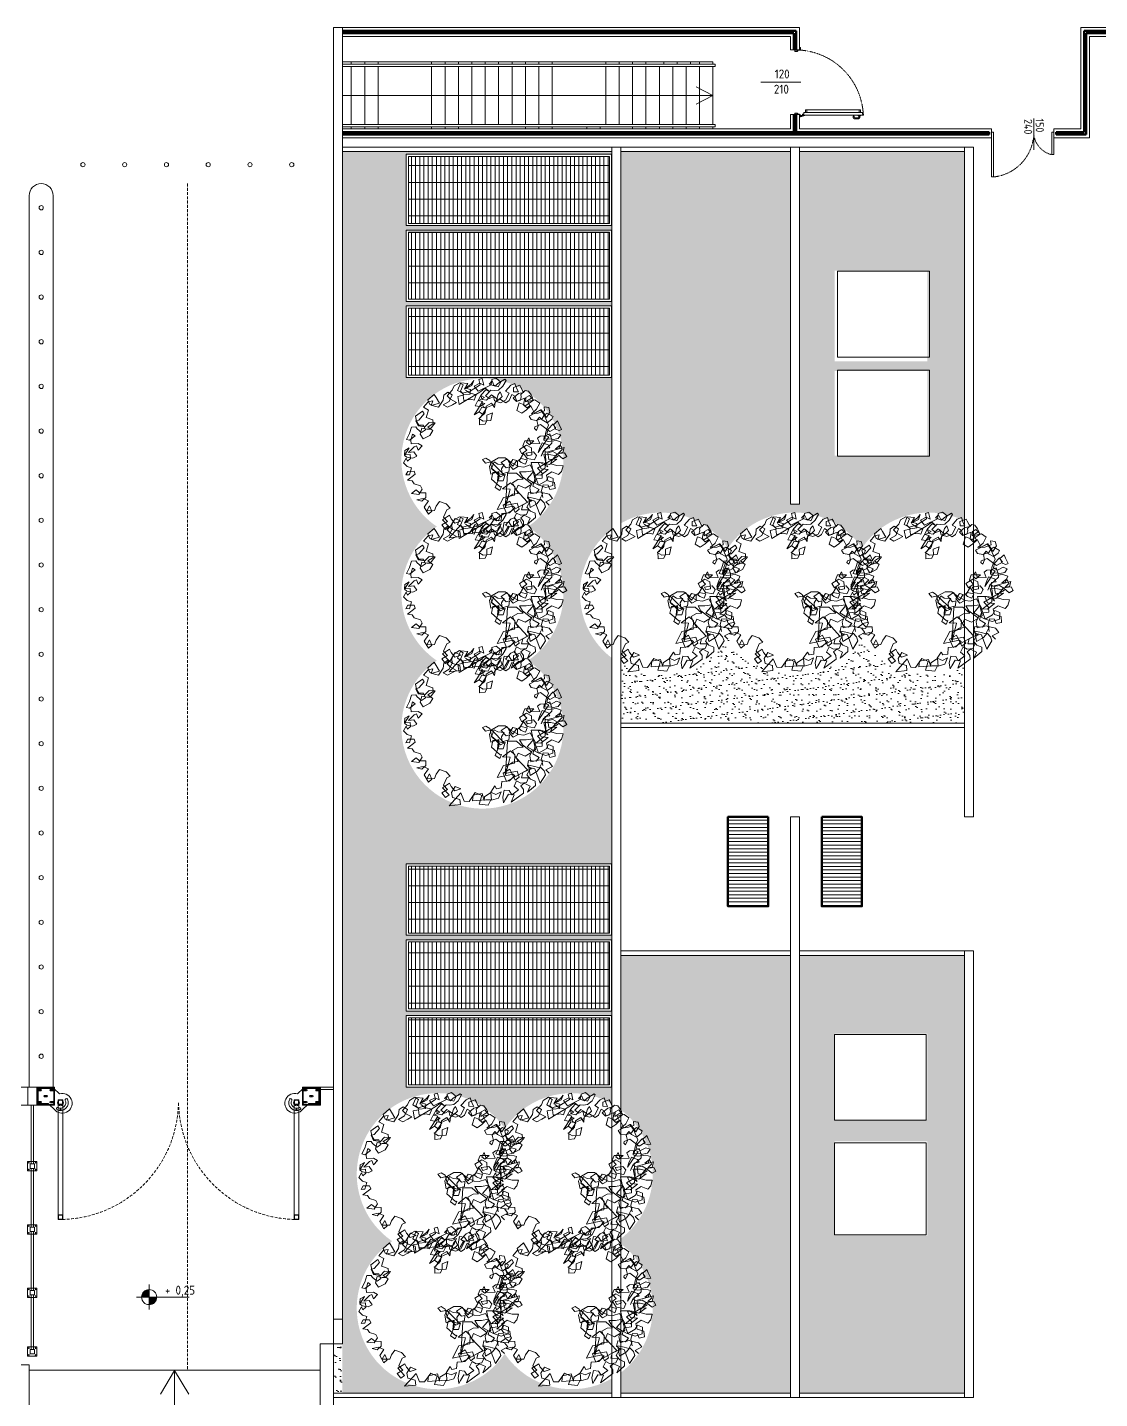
# Model space of a CAD drawing. Header units: millimetres. Extents: x 8265 to 78888, y 1905 to 34251.
# Drawn here: x 39114 to 41515, y 31115 to 34185 of the extents above; entities that cross this region are included whole.
import ezdxf
from ezdxf.enums import TextEntityAlignment as Align

# ---------------------------------------------------------------- set-up
doc = ezdxf.new("R2010")
doc.units = ezdxf.units.MM
doc.linetypes.add('HIDDEN', pattern=[9.525, 6.35, -3.175])
doc.linetypes.add('HIDDEN3', pattern=[0.25, 0.125, -0.125])
for name, color, linetype, lineweight in [('420_MURATURE_001-AM_0', 4, 'Continuous', 0), ('430_TAVOLATI_001-AM_0', 3, 'Continuous', 0), ('439_TESTI_SERRAMENTI_001-AM_0', 11, 'Continuous', 0), ('440_ALTRI_ELEMENTI_001-AM_0', 31, 'Continuous', 50), ('440_SIMBOLI_001-AM_0', 31, 'Continuous', 0), ('441_SERRAMENTI_001-AM_0', 1, 'Continuous', 0), ('443_GRIGLIE_AERAZIONE_001-AM_0', 6, 'Continuous', 0), ('445_QUOTE_ALTIMETRICHE_001-AM_0', 2, 'Continuous', 0), ('448_RAMPE_SCALE_ASCENS_001-AM_0', 216, 'Continuous', 0), ('475_VERDE_001-AM_0', 96, 'Continuous', 0), ('478_PIANTUMAZIONI_001-AM_0', 92, 'Continuous', 0), ('490_CAMPITURE_001-AM_0', 9, 'Continuous', 0)]:
    doc.layers.add(name, color=color, linetype=linetype, lineweight=lineweight)
doc.styles.get("Standard").update_dxf_attribs({"font": 'isocp.shx'})
pattern_1 = [(37.5, (16696.492, 17356.587), (-0.800016, 24.470662), [0, -19.304, 0, -21.59, 0, -20.6375]), (7.5, (16696.492, 17356.587), (22.476164, 35.841255), [0, -10.414, 0, -17.399, 0, -6.6675]), (327.5, (16680.871, 17356.587), (39.549619, 0.07186), [0, -6.35, 0, -22.86, 0, -29.845]), (317.5, (16680.87, 17356.587), (38.177823, 11.146466), [0, -3.175, 0, -14.986, 0, -17.145])]
pattern_2 = [(270, (37208.399, 74488.266), (9.375, -4e-15), []), (360, (37208.4, 74488.266), (2e-14, 37.5), [])]

# ---------------------------------------------------------------- blocks, each defined once
blk = doc.blocks.new('LCSHDP12')
at = {"color": 0}
blk.add_lwpolyline([(0.2051, -0.4469), (0.1975, -0.4192), (0.2429, -0.4217), (0.2378, -0.389), (0.2051, -0.3588), (0.195, -0.3865), (0.2101, -0.3462), (0.2353, -0.321), (0.2605, -0.3386), (0.2555, -0.3663), (0.2882, -0.3764), (0.3033, -0.3437), (0.2731, -0.3134), (0.2832, -0.2807), (0.321, -0.2782), (0.3487, -0.3134), (0.3739, -0.3059), (0.3991, -0.2807), (0.3663, -0.2606), (0.3386, -0.2329), (0.3562, -0.2178), (0.4041, -0.2002), (0.4469, -0.2178), (0.4469, -0.243), (0.4192, -0.243), (0.4041, -0.2027), (0.389, -0.175), (0.3587, -0.1649), (0.3436, -0.2052), (0.3865, -0.2278), (0.331, -0.2329), (0.3008, -0.2027), (0.2781, -0.1876), (0.2731, -0.2304), (0.3084, -0.2555), (0.2529, -0.2631), (0.2227, -0.243), (0.2101, -0.3084), (0.263, -0.3084), (0.2882, -0.2933), (0.3084, -0.3185), (0.2857, -0.3537), (0.2403, -0.3437), (0.2076, -0.3059), (0.1874, -0.2732), (0.1547, -0.2958), (0.1421, -0.3311), (0.1975, -0.3487), (0.2076, -0.3638), (0.1698, -0.389), (0.1496, -0.3688), (0.1194, -0.3411), (0.0967, -0.4016), (0.1446, -0.4016), (0.1774, -0.389), (0.1849, -0.4192), (0.1799, -0.4444), (0.127, -0.4721), (0.1421, -0.3814), (0.1245, -0.3638), (0.0816, -0.389), (0.0867, -0.4217), (0.1068, -0.4469), (0.0942, -0.4695), (0.0312, -0.4821), (0.064, -0.4569), (0.0413, -0.4242), (0.0161, -0.4267), (0.0187, -0.4544), (0.0086, -0.4746), (-0.0846, -0.4846), (-0.0468, -0.4544), (-0.0746, -0.4343), (-0.1098, -0.4544), (-0.1275, -0.4645), (-0.1149, -0.4318), (-0.0846, -0.399), (-0.0594, -0.4167), (-0.0594, -0.4469), (-0.0091, -0.4418), (-0.0217, -0.4091), (0.0086, -0.389), (0.0237, -0.4141), (0.0564, -0.4267), (0.0816, -0.4091), (0.0438, -0.3865), (0.0665, -0.3638), (0.1018, -0.3663), (0.1245, -0.3713), (0.1119, -0.3411), (0.1345, -0.316), (0.1723, -0.3437), (0.2, -0.3336), (0.1774, -0.2958), (0.2076, -0.2656), (0.2504, -0.2832), (0.2655, -0.2555), (0.2555, -0.2153), (0.4016, -0.2153), (0.3688, -0.1851), (0.331, -0.1624), (0.3159, -0.2127), (0.3159, -0.2404), (0.2882, -0.1926), (0.2403, -0.1649), (0.2051, -0.2807), (0.1925, -0.2832), (0.1698, -0.2404), (0.2126, -0.2253), (0.2252, -0.2153), (0.1849, -0.2002), (0.1496, -0.18), (0.1496, -0.2153), (0.1774, -0.2832), (0.1295, -0.2832), (0.1018, -0.2455), (0.0766, -0.2656), (0.0993, -0.3638), (-0.0468, -0.3613), (-0.0393, -0.3059), (0.0086, -0.3059), (0.0035, -0.3814), (0.0338, -0.3764), (0.0413, -0.3386), (-0.0292, -0.3134), (-0.0065, -0.2807), (0.0464, -0.2782), (0.0766, -0.2908), (0.0766, -0.243), (0.0791, -0.2153), (0.1169, -0.2153), (0.1471, -0.2304), (0.1295, -0.1775), (0.0816, -0.1498), (-0.0317, -0.3235), (0.0464, -0.243), (0.0086, -0.2178), (0.069, -0.2102), (0.0791, -0.2455), (0.0514, -0.2883), (-0.0141, -0.2656), (-0.0846, -0.3109), (0.0086, -0.3411), (0.0161, -0.3537), (-0.0292, -0.3663), (-0.072, -0.3462), (-0.0947, -0.3789), (-0.1224, -0.3688), (-0.1224, -0.3487), (-0.1627, -0.3688), (-0.1426, -0.3965), (-0.1073, -0.399), (-0.1401, -0.4242), (-0.1829, -0.4141), (-0.1627, -0.3713), (-0.2106, -0.3739), (-0.2232, -0.394), (-0.2131, -0.3487), (-0.266, -0.3311), (-0.2862, -0.3588), (-0.2131, -0.394), (-0.1854, -0.4091), (-0.2156, -0.4293), (-0.261, -0.3965), (-0.2207, -0.3588), (-0.2459, -0.3235), (-0.3063, -0.3512), (-0.3315, -0.3361), (-0.324, -0.2807), (-0.4247, -0.3134), (-0.3618, -0.3411), (-0.3492, -0.3134), (-0.3819, -0.2807), (-0.3718, -0.2505), (-0.334, -0.2304), (-0.3114, -0.2606), (-0.3492, -0.253), (-0.3567, -0.2178), (-0.3542, -0.1951), (-0.4046, -0.1976), (-0.392, -0.2555), (-0.4197, -0.2581), (-0.4247, -0.2228), (-0.3844, -0.2228), (-0.392, -0.1876), (-0.3517, -0.1574), (-0.329, -0.1599), (-0.3366, -0.1246), (-0.3643, -0.0919), (-0.397, -0.107), (-0.4197, -0.1246), (-0.46, -0.102), (-0.4323, -0.0843), (-0.4348, -0.1196), (-0.4625, -0.1246), (-0.4625, -0.0743), (-0.4222, -0.0541), (-0.4424, -0.0264), (-0.4802, -0.0139), (-0.4575, -0.0365), (-0.4247, -0.029), (-0.4121, -0.0038), (-0.4449, 0.0164), (-0.4524, 0.0415), (-0.4902, 0.0365), (-0.4524, 0.0088), (-0.4197, 0.0264), (-0.4172, 0.0491), (-0.4449, 0.0793), (-0.4474, 0.1019), (-0.4701, 0.1196), (-0.4096, 0.1271), (-0.4071, 0.1473), (-0.4398, 0.1649), (-0.4625, 0.1523), (-0.4499, 0.1473), (-0.4424, 0.1422), (-0.4096, 0.1724), (-0.4298, 0.1926), (-0.4373, 0.2228), (-0.4096, 0.2404), (-0.4121, 0.2203), (-0.3869, 0.2253), (-0.3769, 0.248), (-0.4071, 0.2631), (-0.392, 0.2857), (-0.3618, 0.2857), (-0.4096, 0.2606), (-0.4021, 0.2429), (-0.3743, 0.2203), (-0.3466, 0.2178), (-0.3492, 0.2505), (-0.3794, 0.2631), (-0.3315, 0.2757), (-0.3164, 0.2731), (-0.3214, 0.2454), (-0.2862, 0.2555), (-0.3013, 0.2807), (-0.3391, 0.3008), (-0.329, 0.321), (-0.3013, 0.3487), (-0.2937, 0.331), (-0.3366, 0.326), (-0.3492, 0.3386), (-0.3164, 0.3613), (-0.2862, 0.3889), (-0.261, 0.3764), (-0.261, 0.3613), (-0.2484, 0.3285), (-0.2207, 0.331), (-0.2156, 0.3613), (-0.2408, 0.3764), (-0.2408, 0.4041), (-0.2308, 0.4343), (-0.1778, 0.4393), (-0.1778, 0.4192), (-0.2257, 0.4041), (-0.2433, 0.4091), (-0.2459, 0.3738), (-0.2131, 0.3487), (-0.1778, 0.3587), (-0.1476, 0.3386), (-0.193, 0.321), (-0.2106, 0.331), (-0.2333, 0.3512), (-0.261, 0.3235), (-0.2585, 0.2908), (-0.2131, 0.2882), (-0.1829, 0.3059), (-0.198, 0.3386), (-0.1602, 0.3411), (-0.1501, 0.3613), (-0.1778, 0.394), (-0.1426, 0.4267), (-0.1602, 0.4569), (-0.1199, 0.472), (-0.0922, 0.462), (-0.1149, 0.4418), (-0.0645, 0.4292), (-0.0645, 0.4695), (-0.0645, 0.4922), (-0.1149, 0.4821), (-0.1199, 0.4519), (-0.0998, 0.4292), (-0.0821, 0.4116), (-0.0343, 0.4343), (-0.0166, 0.4594), (0.0136, 0.462), (0.0287, 0.4343), (-0.0065, 0.4091), (-0.0494, 0.4091), (-0.0343, 0.3839), (0.001, 0.3814), (0.0287, 0.3814), (0.0061, 0.4166), (-0.0015, 0.4443), (0.0438, 0.4594), (0.0665, 0.4771), (0.1043, 0.4771), (0.1169, 0.4544), (0.0841, 0.4292), (0.0917, 0.399), (0.127, 0.3839), (0.1421, 0.4066), (0.1194, 0.4292), (0.1622, 0.4343), (0.1874, 0.4443), (0.1622, 0.4242), (0.1119, 0.4267), (0.1471, 0.4469), (0.1119, 0.472), (0.0716, 0.4418), (0.0892, 0.4116), (0.1345, 0.399), (0.2076, 0.4015), (0.2177, 0.4343), (0.2378, 0.4292), (0.2252, 0.3889), (0.2101, 0.4116), (0.1723, 0.4141), (0.1774, 0.3738), (0.2655, 0.3688), (0.2857, 0.394), (0.3134, 0.3889), (0.326, 0.3537), (0.2983, 0.3361), (0.2806, 0.3587), (0.2832, 0.3864), (0.258, 0.3789), (0.2832, 0.3487), (0.3058, 0.3537), (0.3562, 0.3562), (0.3587, 0.3462), (0.3235, 0.326), (0.2882, 0.3185), (0.2655, 0.3285), (0.2479, 0.3411), (0.2026, 0.3285), (0.2151, 0.3008), (0.2454, 0.2983), (0.2378, 0.3134), (0.195, 0.3008), (0.1748, 0.3185), (0.1799, 0.3436), (0.1925, 0.321), (0.1446, 0.3235), (0.1169, 0.3059), (0.1396, 0.2882), (0.1748, 0.2882), (0.1648, 0.3008), (0.1572, 0.2757), (0.1673, 0.2631), (0.2227, 0.2555), (0.2529, 0.2757), (0.2731, 0.2958), (0.2932, 0.3034), (0.2882, 0.2731), (0.258, 0.2656), (0.2429, 0.3008), (0.2353, 0.2731), (0.2605, 0.2454), (0.2958, 0.2429), (0.3361, 0.2681), (0.3235, 0.2908), (0.3688, 0.3059), (0.3965, 0.3034), (0.389, 0.2681), (0.389, 0.248), (0.3638, 0.2631), (0.3764, 0.2857), (0.4167, 0.2782), (0.4167, 0.2656), (0.4142, 0.2404), (0.4167, 0.2278), (0.3839, 0.2379), (0.3411, 0.2303), (0.3487, 0.2027), (0.3739, 0.1976), (0.389, 0.2127), (0.394, 0.2253), (0.4293, 0.2329), (0.4444, 0.2203), (0.4469, 0.1926), (0.4469, 0.175), (0.3965, 0.1724), (0.4116, 0.1951), (0.4368, 0.1951), (0.4419, 0.1699), (0.4444, 0.1573), (0.3865, 0.1523), (0.3663, 0.1775), (0.3587, 0.1875), (0.3235, 0.1548), (0.3411, 0.1246), (0.3764, 0.1271), (0.4066, 0.1347), (0.4091, 0.1674), (0.452, 0.1548), (0.4671, 0.1221), (0.4318, 0.0994), (0.3915, 0.0919), (0.4293, 0.0743), (0.4696, 0.0667), (0.4797, 0.0894), (0.5023, 0.0717), (0.4948, 0.044), (0.4595, 0.0264), (0.4595, 0.0466), (0.4545, 0.0818), (0.3713, 0.0868), (0.3713, 0.0617), (0.3965, 0.0415), (0.4343, 0.034), (0.4545, 0.044), (0.4771, 0.0466), (0.4973, 0.0113), (0.4822, 0.0012), (0.4469, -0.0038), (0.4293, 0.0264), (0.4242, 0.0491), (0.3991, 0.039), (0.389, 0.0063), (0.3663, -0.0113), (0.3613, 0.0038), (0.3688, 0.0113), (0.4066, 0.0063), (0.4343, -0.0592), (0.4771, -0.0592), (0.4746, -0.034), (0.5074, -0.0264), (0.5049, -0.0491), (0.5023, -0.0843), (0.4872, -0.0818), (0.4721, -0.0642), (0.4746, -0.029), (0.4318, -0.0416), (0.4116, -0.0617), (0.4268, -0.0869), (0.4646, -0.0894), (0.4822, -0.1095), (0.457, -0.1221), (0.4192, -0.1095), (0.4268, -0.0718), (0.389, -0.0667), (0.3764, -0.0869), (0.394, -0.107), (0.4419, -0.1271), (0.462, -0.1498), (0.4293, -0.1775), (0.4116, -0.1674), (0.4469, -0.1624), (0.4469, -0.1775), (0.4444, -0.1926), (0.4142, -0.2002), (0.4394, -0.2102), (0.462, -0.1876), (0.3537, -0.1574), (0.3436, -0.1397), (0.3134, -0.1624), (0.3562, -0.1347), (0.3839, -0.1448), (0.3839, -0.1246), (0.3587, -0.0944), (0.3285, -0.1171), (0.3084, -0.1347), (0.4116, -0.0843), (0.3991, -0.0692), (0.3688, -0.0541), (0.3487, -0.0567), (0.3436, -0.0919), (0.2958, -0.0667), (0.3033, -0.029), (0.2781, -0.0441), (0.2857, -0.0667), (0.321, -0.0592), (0.2731, -0.0315), (0.2479, -0.0516), (0.2555, -0.0869), (0.2177, -0.0919), (0.2177, -0.0617), (0.2681, -0.0592), (0.2857, -0.0894), (0.2681, -0.1271), (0.2403, -0.1196), (0.2403, -0.0995), (0.2857, -0.1171), (0.2907, -0.1448), (0.2655, -0.1624), (0.2303, -0.1322), (0.2277, -0.0944), (0.1824, -0.1196), (0.1874, -0.1347), (0.2051, -0.1574), (0.2277, -0.1397), (0.1975, -0.112), (0.1723, -0.1171), (0.1547, -0.1473), (0.1245, -0.1473), (0.1169, -0.112), (0.1522, -0.0944), (0.1698, -0.112), (0.132, -0.1297), (0.1245, -0.0944), (0.1245, -0.0718), (0.0816, -0.0743), (0.0917, -0.1171), (0.1119, -0.1221), (0.0942, -0.1473), (0.0514, -0.1372), (0.064, -0.1095), (0.0917, -0.0944), (0.059, -0.0718), (0.0464, -0.0491), (0.0111, -0.0768), (0.0338, -0.1473), (0.0665, -0.1498), (0.0363, -0.1775), (0.0061, -0.1599), (0.0287, -0.1271), (0.0363, -0.1196), (0.0061, -0.102), (-0.0217, -0.1322), (0.001, -0.2002), (0.0086, -0.2027), (-0.0116, -0.2178), (-0.0267, -0.1876), (0.0187, -0.1523), (0.0413, -0.1146), (-0.0091, -0.1045), (0.0061, -0.0592), (0.0312, -0.0416), (0.0615, -0.1548), (0.0287, -0.1196), (0.0136, -0.0768), (0.0262, -0.029), (0.0136, -0.0038), (-0.0091, -0.0013), (-0.004, -0.029), (0.0363, -0.0416), (0.0816, -0.0416), (0.1169, -0.0617), (0.1345, -0.1045), (0.1622, -0.1498), (0.1874, -0.1674), (0.2277, -0.175), (0.2252, -0.248), (0.2983, -0.2379), (0.326, -0.1976), (0.3512, -0.1397), (0.4091, -0.1271), (0.4217, -0.1045), (0.3839, -0.0843), (0.4041, -0.0567), (0.4268, -0.0365), (0.4469, -0.0214), (0.4545, 0.0466), (0.452, 0.0843), (0.4091, 0.0843), (0.4116, 0.1171), (0.4116, 0.1372), (0.3839, 0.1372), (0.3764, 0.1624), (0.4041, 0.1951), (0.3512, 0.2027), (0.3562, 0.2354), (0.3461, 0.253), (0.3134, 0.2303), (0.2882, 0.2278), (0.2681, 0.2681), (0.2328, 0.2631), (0.2151, 0.2379), (0.2126, 0.2706), (0.1748, 0.2706), (0.1496, 0.2404), (0.1345, 0.2329), (0.1194, 0.2631), (0.1471, 0.2782), (0.1698, 0.258), (0.1093, 0.2278), (0.0967, 0.2278), (0.1119, 0.2001), (0.1547, 0.18), (0.1874, 0.2152), (0.1496, 0.2203), (0.1345, 0.1926), (0.1144, 0.1775), (0.0816, 0.1926), (0.1018, 0.2278), (0.132, 0.2354), (0.1194, 0.2631), (0.0841, 0.2606), (0.1169, 0.2782), (0.1698, 0.3059), (0.1496, 0.326), (0.1824, 0.3462), (0.2227, 0.3587), (0.2378, 0.3361), (0.2252, 0.3688), (0.1824, 0.3638), (0.0363, 0.3613), (0.0539, 0.4091), (0.0867, 0.399), (0.0741, 0.3688), (0.1144, 0.3537), (0.1295, 0.3386), (0.1572, 0.3613), (0.127, 0.3915), (0.1144, 0.4192)], dxfattribs=at)
at = {"color": 0, "flags": 1}
for tag, p in [('ITEM', (0.089, 0.0116)), ('SIZE', (0.0837, -0.0364))]:
    blk.add_attdef(tag, p, '', height=0.02, dxfattribs=at)
blk = doc.blocks.new('QUOTA_ALT')
for points in [[(0, 0), (0, 22.5, 0.414214), (-22.5, 0)], [(22.5, 0), (0, 0), (0, -22.5, 0.414214)]]:
    blk.add_hatch(color=256).paths.add_polyline_path(points)
for p, q in [((-37.5, 0), (120, 0)), ((0, 37.5), (0, -37.5))]:
    blk.add_line(p, q)
blk.add_circle((0, 0), 22.5)
blk.add_attdef('QUOTA', text='', height=22.5).set_placement((120, 7.5), align=Align.RIGHT)

msp = doc.modelspace()

# ---------------------------------------------------------------- hatches: boundary and pattern name
at = {"layer": '443_GRIGLIE_AERAZIONE_001-AM_0'}
h = msp.add_hatch(dxfattribs=at)
h.set_pattern_fill('GRATE', color=253, scale=300, angle=-90, style=0)
h.set_pattern_definition(pattern_2)
h.paths.add_polyline_path([(39967.5, 33406.6), (40417.5, 33406.6), (40417.5, 33556.6), (39967.5, 33556.6)])
h.paths.add_polyline_path([(39967.5, 33576.6), (40417.5, 33576.6), (40417.5, 33726.6), (39967.5, 33726.6)])
h.paths.add_polyline_path([(39967.5, 33746.6), (40417.5, 33746.6), (40417.5, 33896.6), (39967.5, 33896.6)])
h = msp.add_hatch(dxfattribs=at)
h.set_pattern_fill('GRATE', color=253, scale=300, angle=-90, style=0)
h.set_pattern_definition(pattern_2)
h.paths.add_polyline_path([(39967.5, 31817.5), (40417.5, 31817.5), (40417.5, 31967.5), (39967.5, 31967.5)])
h.paths.add_polyline_path([(39967.5, 31987.5), (40417.5, 31987.5), (40417.5, 32137.5), (39967.5, 32137.5)])
h.paths.add_polyline_path([(39967.5, 32157.5), (40417.5, 32157.5), (40417.5, 32307.5), (39967.5, 32307.5)])
at = {"layer": '475_VERDE_001-AM_0'}
h = msp.add_hatch(dxfattribs=at)
h.set_pattern_fill('AR-SAND', color=256, scale=0.5, style=0)
h.set_pattern_definition(pattern_1)
edge = h.paths.add_edge_path(flags=16)
edge.add_arc((40133.2, 33217.5), 181.5, 304.2848, 595.7152)
edge.add_arc((40133.2, 32917.5), 181.5, 124.2848, 235.7152)
edge.add_arc((40133.2, 32617.5), 181.5, 124.2848, 415.7152)
edge.add_arc((40133.2, 32917.5), 181.5, 304.2848, 415.7152)
edge = h.paths.add_edge_path()
edge.add_arc((40333.2, 31617.5), 181.5, 60.2809, 145.7152)
edge.add_arc((40033.2, 31617.5), 181.5, 34.2848, 235.7152)
edge.add_arc((40033.2, 31317.5), 181.5, 124.2848, 325.7152)
edge.add_arc((40333.2, 31317.5), 181.5, 214.2848, 299.7191)
edge.add_line((40423.2, 31159.9), (40423.2, 31127.5))
edge.add_line((40423.2, 31127.5), (39819.7, 31127.5))
edge.add_line((39819.7, 31127.5), (39819.7, 33907.5))
edge.add_line((39819.7, 33907.5), (40423.2, 33907.5))
edge.add_line((40423.2, 33907.5), (40423.2, 33901.6))
edge.add_line((40423.2, 33901.6), (39962.5, 33901.6))
edge.add_line((39962.5, 33901.6), (39962.5, 33741.6))
edge.add_line((39962.5, 33741.6), (40423.2, 33741.6))
edge.add_line((40423.2, 33741.6), (40423.2, 33731.6))
edge.add_line((40423.2, 33731.6), (39962.5, 33731.6))
edge.add_line((39962.5, 33731.6), (39962.5, 33571.6))
edge.add_line((39962.5, 33571.6), (40423.2, 33571.6))
edge.add_line((40423.2, 33571.6), (40423.2, 33561.6))
edge.add_line((40423.2, 33561.6), (39962.5, 33561.6))
edge.add_line((39962.5, 33561.6), (39962.5, 33401.6))
edge.add_line((39962.5, 33401.6), (40423.2, 33401.6))
edge.add_line((40423.2, 33401.6), (40423.2, 33062))
edge.add_arc((40533.2, 32917.5), 181.5, 127.2947, 232.7053)
edge.add_line((40423.2, 32773.1), (40423.2, 32312.5))
edge.add_line((40423.2, 32312.5), (39962.5, 32312.5))
edge.add_line((39962.5, 32312.5), (39962.5, 32152.5))
edge.add_line((39962.5, 32152.5), (40423.2, 32152.5))
edge.add_line((40423.2, 32152.5), (40423.2, 32142.5))
edge.add_line((40423.2, 32142.5), (39962.5, 32142.5))
edge.add_line((39962.5, 32142.5), (39962.5, 31982.5))
edge.add_line((39962.5, 31982.5), (40423.2, 31982.5))
edge.add_line((40423.2, 31982.5), (40423.2, 31972.5))
edge.add_line((40423.2, 31972.5), (39962.5, 31972.5))
edge.add_line((39962.5, 31972.5), (39962.5, 31812.5))
edge.add_line((39962.5, 31812.5), (40423.2, 31812.5))
edge.add_line((40423.2, 31812.5), (40423.2, 31775.2))
h = msp.add_hatch(dxfattribs=at)
h.set_pattern_fill('AR-SAND', color=256, scale=0.5, style=0)
h.set_pattern_definition(pattern_1)
h.paths.add_polyline_path([(40922.3, 33226.3), (40922.3, 33416.3), (41130, 33416.3), (41130, 33226.3)], flags=16)
h.paths.add_polyline_path([(40922.3, 33437.5), (40922.3, 33640.9), (41130, 33640.9), (41130, 33437.5)], flags=16)
edge = h.paths.add_edge_path()
edge.add_arc((41133.2, 32917.5), 181.5, 63.8536, 145.7152)
edge.add_arc((40833.2, 32917.5), 181.5, 34.2848, 145.7152)
edge.add_arc((40533.2, 32917.5), 181.5, 34.2848, 119.7191)
edge.add_line((40443.2, 33075.2), (40443.2, 33907.5))
edge.add_line((40443.2, 33907.5), (40823.2, 33907.5))
edge.add_line((40823.2, 33907.5), (40823.2, 33117.5))
edge.add_line((40823.2, 33117.5), (40843.2, 33117.5))
edge.add_line((40843.2, 33117.5), (40843.2, 33907.5))
edge.add_line((40843.2, 33907.5), (41213.2, 33907.5))
edge.add_line((41213.2, 33907.5), (41213.2, 33080.5))
h = msp.add_hatch(dxfattribs=at)
h.set_pattern_fill('AR-SAND', color=256, scale=0.5, style=0)
h.set_pattern_definition(pattern_1)
h.paths.add_polyline_path([(41213.2, 32754.6, -0.194001), (41077.8, 32744.6), (41058.8, 32742.5), (41064.9, 32749.3, -0.147679), (40983.2, 32815.3, -0.332099), (40777.8, 32744.6), (40758.8, 32742.5), (40764.9, 32749.3, -0.147679), (40683.2, 32815.3, -0.332099), (40477.8, 32744.6), (40458.8, 32742.5), (40464.9, 32749.3, -0.033202), (40443.2, 32759.9), (40443.2, 32627.5), (41213.2, 32627.5)])
h = msp.add_hatch(dxfattribs=at)
h.set_pattern_fill('AR-SAND', color=256, scale=0.5, style=0)
h.set_pattern_definition(pattern_1)
h.paths.add_polyline_path([(40843.2, 31127.5), (41213.2, 31127.5), (41213.2, 32107.5), (40843.2, 32107.5)])
h.paths.add_polyline_path([(40922.3, 31480.1), (40922.3, 31691), (41130, 31691), (41130, 31480.1)], flags=16)
h.paths.add_polyline_path([(40922.3, 31739.7), (40922.3, 31932.5), (41130, 31932.5), (41130, 31739.7)], flags=16)
edge = h.paths.add_edge_path()
edge.add_arc((40333.2, 31617.5), 181.5, 307.2947, 412.7053)
edge.add_line((40443.2, 31762), (40443.2, 32107.5))
edge.add_line((40443.2, 32107.5), (40823.2, 32107.5))
edge.add_line((40823.2, 32107.5), (40823.2, 31127.5))
edge.add_line((40823.2, 31127.5), (40443.2, 31127.5))
edge.add_line((40443.2, 31127.5), (40443.2, 31173.1))
edge.add_arc((40333.2, 31317.5), 181.5, 307.2947, 412.7053)
edge.add_line((40443.2, 31462), (40443.2, 31473.1))
h = msp.add_hatch(dxfattribs=at)
h.set_pattern_fill('AR-SAND', color=256, scale=0.5, style=0)
h.set_pattern_definition([(37.5, (35398.757, 18285.26), (-0.800016, 24.470662), [0, -19.304, 0, -21.59, 0, -20.6375]), (7.5, (35398.757, 18285.26), (22.476164, 35.841255), [0, -10.414, 0, -17.399, 0, -6.6675]), (327.5, (35383.136, 18285.26), (39.54962, 0.07186), [0, -6.35, 0, -22.86, 0, -29.845]), (317.5, (35383.136, 18285.26), (38.17782, 11.14647), [0, -3.175, 0, -14.986, 0, -17.145])])
h.paths.add_polyline_path([(39819.7, 31237.8), (39799.7, 31237.8), (39799.7, 31127.5), (39819.7, 31127.5)])
at = {"layer": '490_CAMPITURE_001-AM_0'}
h = msp.add_hatch(dxfattribs=at)
h.set_pattern_fill('ANSI31', color=256, scale=2.5, angle=-45, style=0)
h.set_pattern_definition([(360, (24962.298, 57754.276), (3e-15, 7.9375), [])])
h.paths.add_polyline_path([(40773.2, 32217.5), (40773.2, 32417.5), (40683.2, 32417.5), (40683.2, 32217.5)])
h = msp.add_hatch(dxfattribs=at)
h.set_pattern_fill('ANSI31', color=256, scale=2.5, angle=-45, style=0)
h.set_pattern_definition([(360, (25172.298, 57754.276), (3e-15, 7.9375), [])])
h.paths.add_polyline_path([(40983.2, 32217.5), (40983.2, 32417.5), (40893.2, 32417.5), (40893.2, 32217.5)])

# ---------------------------------------------------------------- linework, layer by layer
at = {"layer": '420_MURATURE_001-AM_0'}
for p, q in [((39769.7, 31237.8), (39769.7, 29153.7)), ((39799.7, 31237.8), (39769.7, 31237.8)), ((39799.7, 31237.8), (39799.7, 29141.6)), ((39087.9, 31190.3), (39117.9, 31190.3))]:
    msp.add_line(p, q, dxfattribs=at)
at = {"layer": '420_MURATURE_001-AM_0', "ltscale": 0.05}
msp.add_line((39117.9, 27766.3), (39117.9, 31190.3), dxfattribs=at)
at = {"layer": '430_TAVOLATI_001-AM_0', "ltscale": 10}
for p, q in [((39799.7, 34185.3), (39799.7, 31292.8)), ((39799.7, 34185.3), (39819.7, 34185.3)), ((39819.7, 34185.3), (39819.7, 31292.8))]:
    msp.add_line(p, q, dxfattribs=at)
at = {"layer": '430_TAVOLATI_001-AM_0'}
for p, q in [((40843.2, 34185.3), (39819.7, 34185.3)), ((40843.2, 34185.3), (40843.2, 34134.9)), ((41473.2, 34185.3), (44113.6, 34185.3)), ((41473.2, 34185.3), (41473.2, 33958)), ((39819.7, 34165.3), (40823.2, 34165.3)), ((40823.2, 34165.3), (40823.2, 34134.9)), ((41493.2, 34165.3), (44113.6, 34165.3)), ((41493.2, 34165.3), (41493.2, 33938)), ((40843.2, 34134.9), (40823.2, 34134.9)), ((40823.2, 33990.6), (40843.2, 33990.6)), ((40823.2, 33990.6), (40823.2, 33958)), ((40843.2, 33990.9), (40843.2, 33958)), ((40823.2, 33958), (39819.7, 33958)), ((41273.2, 33958), (40843.2, 33958)), ((41273.2, 33938), (41273.2, 33958)), ((41473.2, 33958), (41413.2, 33958)), ((41413.2, 33938), (41413.2, 33958)), ((39819.7, 33938), (41273.2, 33938)), ((41413.2, 33938), (41493.2, 33938)), ((40423.2, 33917.5), (39819.7, 33917.5)), ((40423.2, 33907.5), (39819.7, 33907.5)), ((40823.2, 33917.5), (40443.2, 33917.5)), ((40823.2, 33907.5), (40443.2, 33907.5)), ((41213.2, 33917.5), (40843.2, 33917.5)), ((41213.2, 33907.5), (40843.2, 33907.5)), ((40823.2, 32117.5), (40443.2, 32117.5)), ((41213.2, 32117.5), (40843.2, 32117.5)), ((40823.2, 32107.5), (40443.2, 32107.5)), ((41213.2, 32107.5), (40843.2, 32107.5)), ((40423.2, 31127.5), (39799.7, 31127.5)), ((40423.2, 31117.5), (39799.7, 31117.5)), ((40423.2, 31117.5), (39799.7, 31117.5)), ((40823.2, 31117.5), (40433.2, 31117.5)), ((40823.2, 31127.5), (40443.2, 31127.5)), ((41213.2, 31127.5), (40843.2, 31127.5)), ((41213.2, 31117.5), (40843.2, 31117.5))]:
    msp.add_line(p, q, dxfattribs=at)
for points in [[(40423.2, 32773.1), (40423.2, 33917.5), (40443.2, 33917.5)], [(40443.2, 33917.5), (40443.2, 33075.2)], [(40823.2, 33917.5), (40823.2, 33117.5), (40843.2, 33117.5), (40843.2, 33917.5), (40823.2, 33917.5)], [(40443.2, 33075.2), (40443.2, 31117.5), (40423.2, 31117.5), (40423.2, 32773.1)], [(41213.2, 32627.5), (40443.2, 32627.5)], [(41213.2, 32617.5), (40443.2, 32617.5)], [(41233.2, 31117.5), (41233.2, 32117.5), (41213.2, 32117.5), (41213.2, 31117.5), (41233.2, 31117.5)]]:
    msp.add_lwpolyline(points, dxfattribs=at)
for points in [[(41233.2, 33917.5), (41213.2, 33917.5), (41213.2, 32417.5), (41233.2, 32417.5)], [(40843.2, 32417.5), (40823.2, 32417.5), (40823.2, 31117.5), (40843.2, 31117.5)], [(39799.7, 31292.8), (39819.7, 31292.8), (39819.7, 31237.8), (39799.7, 31237.8)]]:
    msp.add_lwpolyline(points, close=True, dxfattribs=at)
at = {"layer": '440_ALTRI_ELEMENTI_001-AM_0'}
for p, q in [((39819.7, 34177.8), (40835.7, 34177.8)), ((39819.7, 34172.8), (40830.7, 34172.8)), ((40830.7, 34172.8), (40830.7, 34134.9)), ((40835.7, 34177.8), (40835.7, 34134.9)), ((41480.7, 34177.8), (42399.8, 34177.8)), ((41480.7, 34177.8), (41480.7, 33950.5)), ((41485.7, 34172.8), (42399.8, 34172.8)), ((41485.7, 34172.8), (41485.7, 33945.5)), ((40830.7, 33990.6), (40830.7, 33950.5)), ((40835.7, 33990.6), (40835.7, 33950.5)), ((39819.7, 33950.5), (40835.7, 33950.5)), ((39819.7, 33945.5), (41268.2, 33945.5)), ((40835.7, 33950.5), (41268.2, 33950.5)), ((41268.2, 33945.5), (41268.2, 33950.5)), ((41418.2, 33950.5), (41480.7, 33950.5)), ((41418.2, 33945.5), (41418.2, 33950.5)), ((41418.2, 33945.5), (41485.7, 33945.5))]:
    msp.add_line(p, q, dxfattribs=at)
for points in [[(40773.2, 32417.5), (40683.2, 32417.5), (40683.2, 32217.5), (40773.2, 32217.5)], [(40893.2, 32417.5), (40983.2, 32417.5), (40983.2, 32217.5), (40893.2, 32217.5)]]:
    msp.add_lwpolyline(points, close=True, dxfattribs=at)
at = {"layer": '440_SIMBOLI_001-AM_0', "linetype": 'Continuous'}
for p, q in [((39117.9, 33808.5), (39117.9, 31812.3)), ((39171.9, 33808.5), (39171.9, 31812.3))]:
    msp.add_line(p, q, dxfattribs=at)
for centre in [(39238.4, 33877.9, -17.9), (39331.9, 33877.9, -17.9), (39425.5, 33877.9, -17.9), (39519, 33877.9, -17.9), (39612.6, 33877.9, -17.9), (39706.1, 33877.9, -17.9), (39144.9, 33781.5, -17.9)]:
    msp.add_circle(centre, 4.75, dxfattribs=at)
at = {"layer": '440_SIMBOLI_001-AM_0', "ltscale": 0.1}
for centre in [(39144.9, 33681.5, -17.9), (39144.9, 33581.5, -17.9), (39144.9, 33481.5, -17.9), (39144.9, 33381.5, -17.9), (39144.9, 33281.5, -17.9), (39144.9, 33181.5, -17.9), (39144.9, 33081.5, -17.9), (39144.9, 32981.5, -17.9), (39144.9, 32881.5, -17.9), (39144.9, 32781.5, -17.9), (39144.9, 32681.5, -17.9), (39144.9, 32581.5, -17.9), (39144.9, 32481.5, -17.9), (39144.9, 32381.5, -17.9), (39144.9, 32281.5, -17.9), (39144.9, 32181.5, -17.9), (39144.9, 32081.5, -17.9), (39144.9, 31981.5, -17.9), (39144.9, 31881.5, -17.9)]:
    msp.add_circle(centre, 4.75, dxfattribs=at)
at = {"layer": '440_SIMBOLI_001-AM_0', "linetype": 'Continuous'}
msp.add_arc((39144.9, 33808.5, -17.9), 27, 0, 180, dxfattribs=at)
at = {"layer": '441_SERRAMENTI_001-AM_0'}
for p, q in [((40833.2, 34131.7), (40833.2, 34134.6)), ((40833.4, 34134.6), (40833.4, 34131.7)), ((40833.5, 34134.9), (40834.6, 34134.9)), ((40834.6, 34134.8), (40833.5, 34134.8)), ((40833.5, 34131.6), (40837.4, 34131.6)), ((40839.1, 34131.4), (40833.5, 34131.4)), ((40838.9, 34131.4), (40833.5, 34131.4)), ((40834.6, 34134.9), (40834.6, 34134.8)), ((40838.9, 34131.4), (40834.9, 34131.4)), ((40837.2, 34131.8), (40837.2, 34134.7)), ((40837.4, 34134.9), (40843.2, 34134.9)), ((40837.4, 34134.6), (40837.4, 34131.9)), ((40843.5, 34134.7), (40837.5, 34134.7)), ((40837.5, 34131.8), (40839.1, 34131.8)), ((40837.7, 34134.7), (40837.7, 34134.7)), ((40839.1, 34131.8), (40839.1, 34131.6)), ((40839.1, 34131.6), (40839.1, 34131.4)), ((40839.3, 34132.1), (40839.3, 34134.4)), ((40842.4, 34134.7), (40839.4, 34134.7)), ((40843.2, 34140.1), (40845.7, 34140.1)), ((40843.2, 34138.6), (40843.2, 34140.1)), ((40843.2, 34138.6), (40843.2, 34139.8)), ((40843.5, 34138.6), (40843.2, 34138.6)), ((40843.2, 34136.3), (40845.5, 34136.3)), ((40843.2, 34135.4), (40843.2, 34136.3)), ((40843.2, 34134.9), (40843.2, 34136.1)), ((40845.5, 34139.8), (40843.5, 34139.8)), ((40843.5, 34139.8), (40843.5, 34138.6)), ((40845.7, 34136.1), (40843.5, 34136.1)), ((40843.5, 34136.1), (40843.5, 34134.7)), ((40845.5, 34136.3), (40845.5, 34139.8)), ((40845.7, 34140.1), (40845.7, 34136.1)), ((40756.4, 34062.8), (40846.3, 34062.8)), ((40833.2, 33993), (40833.2, 33990.9)), ((40833.4, 33990.9), (40833.4, 33993)), ((40838.9, 33993.3), (40833.5, 33993.3)), ((40833.5, 33993.1), (40837.4, 33993.1)), ((40833.5, 33990.8), (40834.6, 33990.8)), ((40834.6, 33990.6), (40833.5, 33990.6)), ((40834.6, 33990.6), (40834.6, 33990.8)), ((40839.1, 33993.3), (40834.9, 33993.3)), ((40837.2, 33992.9), (40837.2, 33990.9)), ((40837.4, 33991), (40837.4, 33992.8)), ((40837.4, 33990.6), (40843.2, 33990.6)), ((40837.5, 33992.9), (40839.1, 33992.9)), ((40843.5, 33990.9), (40837.5, 33990.9)), ((40839.1, 33992.9), (40839.1, 33993.3)), ((40839.3, 33992.6), (40839.3, 33991.1)), ((40843.2, 33990.6), (40843.2, 33989.1)), ((40843.2, 33989.1), (40845.5, 33989.1)), ((40843.5, 33989.3), (40843.5, 33990.9)), ((40845.7, 33989.3), (40843.5, 33989.3)), ((40845.5, 33989.1), (40845.5, 33985.6)), ((40845.7, 33985.3), (40845.7, 33989.3)), ((40848.2, 33988.3), (40845.7, 33988.3)), ((40845.7, 33988.3), (40846.9, 33988.3)), ((40847.5, 33986.2), (40847.5, 33987.9)), ((40848.7, 33987.8), (40848.2, 33988.3)), ((40855.2, 33987.8), (40848.2, 33985.8)), ((40848.7, 33988.3), (40850.2, 33988.3)), ((40848.7, 33986.3), (40848.7, 33987.8)), ((40850.2, 33989.1), (40850.2, 33990.6)), ((40850.5, 33990.9), (40852.4, 33990.9)), ((40856.6, 33988.8), (40850.5, 33988.8)), ((40850.7, 33988.8), (40855.2, 33988.8)), ((40852.7, 33991.2), (40852.7, 33994.8)), ((40983.8, 33995.1), (40853, 33995.1)), ((40855.2, 33988.8), (40855.2, 33987.8)), ((40855.8, 33988.8), (40986.2, 33988.8)), ((40980.2, 34001.1), (40856.5, 34001.1)), ((40856.5, 33995.1), (40856.5, 34001.1)), ((40859.5, 33995.1), (40859.5, 34001.1)), ((40977.5, 33995.1), (40974.8, 33995.1)), ((40977.5, 33988.8), (40974.8, 33988.8)), ((40974.8, 33988.8), (40974.8, 33987.7)), ((40974.8, 33987.7), (40980.2, 33987.7)), ((40976.4, 33987.7), (40976.4, 33983.6)), ((40977.5, 33987.7), (40976.4, 33987.7)), ((40977.2, 33995.1), (40977.2, 34001.1)), ((40980.2, 33995.1), (40977.5, 33995.1)), ((40980.2, 33988.8), (40977.5, 33988.8)), ((40978.7, 33987.7), (40977.5, 33987.7)), ((40978.7, 33983.1), (40978.7, 33987.7)), ((40980.2, 33995.1), (40980.2, 34001.1)), ((40980.2, 33987.7), (40980.2, 33988.8)), ((40984.1, 33991.2), (40984.1, 33994.8)), ((40984.3, 33993.7), (40984.1, 33993.7)), ((40984.1, 33991.2), (40984.3, 33991.2)), ((40984.3, 33991.2), (40984.3, 33993.7)), ((40984.3, 33993.2), (40985.6, 33992)), ((40985.6, 33992), (40984.3, 33992)), ((40984.3, 33991.7), (40985.6, 33991.7)), ((40986.2, 33990.9), (40984.4, 33990.9)), ((40985.6, 33991.7), (40985.6, 33992)), ((40986.5, 33989.1), (40986.5, 33990.6)), ((40843.2, 33986.8), (40843.5, 33986.8)), ((40843.2, 33986.8), (40843.2, 33985.3)), ((40843.2, 33985.3), (40845.7, 33985.3)), ((40843.5, 33985.6), (40843.5, 33986.8)), ((40845.5, 33985.6), (40843.5, 33985.6)), ((40845.7, 33985.8), (40848.2, 33985.8)), ((40848.2, 33987.1), (40846.7, 33987.1)), ((40846.7, 33985.8), (40848.2, 33985.8)), ((40847.2, 33987.1), (40847.7, 33987.1)), ((40848.2, 33985.8), (40848.7, 33986.3)), ((40966.1, 33986.6), (40963.8, 33986.6)), ((40963.8, 33986.6), (40963.8, 33983.1)), ((40966.1, 33983.6), (40966.1, 33986.6)), ((40966.1, 33980.8), (40976.4, 33980.8)), ((40975.9, 33983.1), (40966.6, 33983.1)), ((41367.9, 33981), (41367.9, 33911)), ((41408.2, 33950.5), (41413.2, 33950.5)), ((39114.9, 31812.3), (39134.8, 31812.3)), ((39138.2, 31775.7), (39138.2, 31809)), ((39138.2, 31809), (39173.4, 31809)), ((39173.4, 31809), (39186.2, 31797.6)), ((39731.6, 31809), (39718.8, 31797.6)), ((39766.8, 31809), (39731.6, 31809)), ((39766.8, 31775.7), (39766.8, 31809)), ((39770.2, 31812.3), (39799.7, 31812.3)), ((39770.2, 31807.3), (39799.7, 31807.3)), ((39114.9, 31772.3), (39134.8, 31772.3)), ((39122.4, 31772.3), (39122.4, 31640.6)), ((39127.4, 31772.3), (39127.4, 31640.6)), ((39160.7, 31775.7), (39138.2, 31775.7)), ((39176.9, 31759.9), (39160.7, 31775.7)), ((39183.3, 31773.8), (39183.3, 31516.2)), ((39193.3, 31516.2), (39193.3, 31773.8)), ((39711.7, 31516.2), (39711.7, 31773.8)), ((39721.7, 31773.8), (39721.7, 31516.2)), ((39728.1, 31759.9), (39744.3, 31775.7)), ((39744.3, 31775.7), (39766.8, 31775.7)), ((39122.4, 31630.6), (39122.4, 31498.8)), ((39127.4, 31630.6), (39127.4, 31498.8)), ((39122.4, 31488.8), (39122.4, 31357.1)), ((39127.4, 31488.8), (39127.4, 31357.1)), ((39122.4, 31347.1), (39122.4, 31225.3)), ((39127.4, 31347.1), (39127.4, 31225.3)), ((39119.9, 31215.3), (39119.9, 31225.3))]:
    msp.add_line(p, q, dxfattribs=at)
for points in [[(41278.2, 33950.5), (41278.2, 33850.5), (41273.2, 33850.5), (41273.2, 33950.5)], [(41413.2, 33950.5), (41413.2, 33900.5), (41408.2, 33900.5), (41408.2, 33950.5)], [(39074.9, 31772.3), (39114.9, 31772.3), (39114.9, 31812.3), (39074.9, 31812.3)], [(39174.8, 31772.3), (39134.8, 31772.3), (39134.8, 31812.3), (39174.8, 31812.3)], [(39173.8, 31773.4), (39135.9, 31773.4), (39135.9, 31811.3), (39173.8, 31811.3)], [(39137.6, 31773.8), (39172, 31773.8), (39173.4, 31775.1), (39173.4, 31809.5), (39172, 31810.9), (39137.6, 31810.9), (39136.3, 31809.5), (39136.3, 31775.1)], [(39730.2, 31772.3), (39770.2, 31772.3), (39770.2, 31812.3), (39730.2, 31812.3)], [(39731.2, 31773.4), (39769.1, 31773.4), (39769.1, 31811.3), (39731.2, 31811.3)], [(39767.4, 31773.8), (39733, 31773.8), (39731.6, 31775.1), (39731.6, 31809.5), (39733, 31810.9), (39767.4, 31810.9), (39768.7, 31809.5), (39768.7, 31775.1)], [(39183.3, 31773.8), (39183.3, 31783.8), (39193.3, 31783.8), (39193.3, 31773.8)], [(39183.8, 31774.3), (39183.8, 31783.3), (39192.8, 31783.3), (39192.8, 31774.3)], [(39721.7, 31773.8), (39721.7, 31783.8), (39711.7, 31783.8), (39711.7, 31773.8)], [(39721.2, 31774.3), (39721.2, 31783.3), (39712.2, 31783.3), (39712.2, 31774.3)], [(39135.4, 31646.1), (39114.4, 31646.1), (39114.4, 31625.1), (39135.4, 31625.1)], [(39129.9, 31640.6), (39119.9, 31640.6), (39119.9, 31630.6), (39129.9, 31630.6)], [(39135.4, 31504.3), (39114.4, 31504.3), (39114.4, 31483.3), (39135.4, 31483.3)], [(39183.3, 31516.2), (39183.3, 31526.6), (39193.3, 31526.6), (39193.3, 31516.2)], [(39183.8, 31516.7), (39183.8, 31526.1), (39192.8, 31526.1), (39192.8, 31516.7)], [(39721.7, 31516.2), (39721.7, 31526.6), (39711.7, 31526.6), (39711.7, 31516.2)], [(39721.2, 31516.7), (39721.2, 31526.1), (39712.2, 31526.1), (39712.2, 31516.7)], [(39129.9, 31498.8), (39119.9, 31498.8), (39119.9, 31488.8), (39129.9, 31488.8)], [(39135.4, 31362.6), (39114.4, 31362.6), (39114.4, 31341.6), (39135.4, 31341.6)], [(39129.9, 31357.1), (39119.9, 31357.1), (39119.9, 31347.1), (39129.9, 31347.1)], [(39135.4, 31230.8), (39114.4, 31230.8), (39114.4, 31209.8), (39135.4, 31209.8)]]:
    msp.add_lwpolyline(points, close=True, dxfattribs=at)
for points in [[(39138.7, 31804.5, -1), (39138.7, 31807.1), (39144, 31807.1, -1), (39144, 31804.5)], [(39138.7, 31777.5, -1), (39138.7, 31780.2), (39144, 31780.2, -1), (39144, 31777.5)], [(39152.2, 31791, -1), (39152.2, 31793.7), (39157.5, 31793.7, -1), (39157.5, 31791)], [(39165.6, 31804.5, -1), (39165.6, 31807.1), (39171, 31807.1, -1), (39171, 31804.5)], [(39165.6, 31777.5, -1), (39165.6, 31780.2), (39171, 31780.2, -1), (39171, 31777.5)], [(39739.4, 31804.5, 1), (39739.4, 31807.1), (39734, 31807.1, 1), (39734, 31804.5)], [(39739.4, 31777.5, 1), (39739.4, 31780.2), (39734, 31780.2, 1), (39734, 31777.5)], [(39752.8, 31791, 1), (39752.8, 31793.7), (39747.5, 31793.7, 1), (39747.5, 31791)], [(39766.3, 31804.5, 1), (39766.3, 31807.1), (39761, 31807.1, 1), (39761, 31804.5)], [(39766.3, 31777.5, 1), (39766.3, 31780.2), (39761, 31780.2, 1), (39761, 31777.5)]]:
    msp.add_lwpolyline(points, format="xyb", close=True, dxfattribs=at)
msp.add_lwpolyline([(39119.9, 31215.3), (39129.9, 31215.3), (39129.9, 31225.3), (39119.9, 31225.3)], dxfattribs=at)
for centre, radius in [((39141.4, 31805.8, -17.9), 1.33), ((39141.4, 31778.9, -17.9), 1.33), ((39154.8, 31792.3, -17.9), 1.33), ((39168.3, 31805.8, -17.9), 1.33), ((39168.3, 31778.9, -17.9), 1.33), ((39188.3, 31777.3, -17.9), 6.5), ((39716.7, 31777.3, -17.9), 6.5), ((39736.7, 31805.8, -17.9), 1.33), ((39736.7, 31778.9, -17.9), 1.33), ((39750.2, 31792.3, -17.9), 1.33), ((39763.6, 31805.8, -17.9), 1.33), ((39763.6, 31778.9, -17.9), 1.33), ((39188.3, 31762.7, -17.9), 1.65), ((39716.7, 31762.7, -17.9), 1.65), ((39117.4, 31643.1, -17.9), 0.75), ((39117.4, 31628.1, -17.9), 0.75), ((39132.4, 31643.1, -17.9), 0.75), ((39132.4, 31628.1, -17.9), 0.75), ((39117.4, 31501.3, -17.9), 0.75), ((39132.4, 31501.3, -17.9), 0.75), ((39117.4, 31486.3, -17.9), 0.75), ((39132.4, 31486.3, -17.9), 0.75), ((39117.4, 31359.6, -17.9), 0.75), ((39132.4, 31359.6, -17.9), 0.75), ((39117.4, 31344.6, -17.9), 0.75), ((39132.4, 31344.6, -17.9), 0.75), ((39117.4, 31227.8, -17.9), 0.75), ((39132.4, 31227.8, -17.9), 0.75), ((39117.4, 31212.8, -17.9), 0.75), ((39132.4, 31212.8, -17.9), 0.75)]:
    msp.add_circle(centre, radius, dxfattribs=at)
for centre, radius, start, end in [((40833.5, 34134.6, 3.1), 0.3, 90, 180), ((40833.5, 34131.7, 3.1), 0.3, 180, 270), ((40833.5, 34134.6, 3.1), 0.15, 90, 180), ((40833.5, 34131.7, 3.1), 0.15, 180, 270), ((40837.4, 34134.7, 3.1), 0.25, 90, 180), ((40837.4, 34131.8, 3.1), 0.25, 180, 270), ((40837.5, 34134.6, 3.1), 0.1, 90, 180), ((40837.5, 34131.9, 3.1), 0.1, 180, 270), ((40839.1, 34134.4, 3.1), 0.25, 0, 90), ((40839.1, 34132.1, 3.1), 0.25, 270, 0), ((40833.5, 33993, 3.1), 0.3, 90, 180), ((40833.5, 33990.9, 3.1), 0.3, 180, 270), ((40833.5, 33993, 3.1), 0.15, 90, 180), ((40833.5, 33990.9, 3.1), 0.15, 180, 270), ((40837.4, 33992.9, 3.1), 0.25, 90, 180), ((40837.4, 33990.9, 3.1), 0.25, 180, 270), ((40837.5, 33992.8, 3.1), 0.1, 90, 180), ((40837.5, 33991, 3.1), 0.1, 180, 270), ((40839.1, 33992.6, 3.1), 0.25, 0, 90), ((40839.1, 33991.1, 3.1), 0.25, 270, 0), ((40850.5, 33990.6, 3.1), 0.3, 90, 180), ((40850.5, 33989.1, 3.1), 0.3, 180, 270), ((40850.2, 33988.8, 3.1), 0.5, 270, 0), ((40852.4, 33991.2, 3.1), 0.3, 270, 0), ((40853, 33994.8, 3.1), 0.3, 90, 180), ((40983.8, 33994.8, 3.1), 0.3, 0, 90), ((40984.4, 33991.2, 3.1), 0.3, 180, 270), ((40986.2, 33990.6, 3.1), 0.3, 0, 90), ((40986.2, 33989.1, 3.1), 0.3, 270, 0), ((40966.1, 33983.1, 3.1), 2.3, 180, 270), ((40966.6, 33983.6, 3.1), 0.5, 180, 270), ((40975.9, 33983.6, 3.1), 0.5, 270, 0), ((40976.4, 33983.1, 3.1), 2.3, 270, 0), ((39191.9, 31776.2, -17.9), 22.2, 227.4365, 104.7979), ((39188.3, 31777.3, -17.9), 17.2, 241.546, 27.6387), ((39188.3, 31777.3, -17.9), 11.9, 241.546, 27.6387), ((39201.3, 31784.1, -17.9), 2.65, 27.6387, 207.6387), ((39713.1, 31776.2, -17.9), 22.2, 75.2021, 312.5635), ((39716.7, 31777.3, -17.9), 17.2, 152.3613, 298.454), ((39703.7, 31784.1, -17.9), 2.65, 332.3613, 152.3613), ((39716.7, 31777.3, -17.9), 11.9, 152.3613, 298.454), ((39181.4, 31764.5, -17.9), 2.65, 61.546, 241.546), ((39723.6, 31764.5, -17.9), 2.65, 298.454, 118.454)]:
    msp.add_arc(centre, radius, start, end, dxfattribs=at)
at = {"layer": '441_SERRAMENTI_001-AM_0', "linetype": 'HIDDEN3'}
for centre, radius, start, end in [((40834.1, 33982.6, 3.1), 152.3, 3.1335, 86.5864), ((41267.9, 33950, 3.1), 100, 275.9353, 0.28), ((41420.1, 33951.3, 3.1), 52.2, 180.8723, 256.8645)]:
    msp.add_arc(centre, radius, start, end, dxfattribs=at)
at = {"layer": '441_SERRAMENTI_001-AM_0', "linetype": 'HIDDEN'}
for centre, start, end in [((39186.3, 31782.4, -17.9), 269.3613, 358.8997), ((39718.7, 31782.4, -17.9), 181.1003, 270.6387)]:
    msp.add_arc(centre, 266.2, start, end, dxfattribs=at)
at = {"layer": '443_GRIGLIE_AERAZIONE_001-AM_0'}
for points in [[(39962.5, 33901.6), (39962.5, 33741.6), (40422.5, 33741.6), (40422.5, 33901.6)], [(39967.5, 33896.6), (39967.5, 33746.6), (40417.5, 33746.6), (40417.5, 33896.6)], [(39962.5, 33731.6), (39962.5, 33571.6), (40422.5, 33571.6), (40422.5, 33731.6)], [(39967.5, 33726.6), (39967.5, 33576.6), (40417.5, 33576.6), (40417.5, 33726.6)], [(39962.5, 33561.6), (39962.5, 33401.6), (40422.5, 33401.6), (40422.5, 33561.6)], [(39967.5, 33556.6), (39967.5, 33406.6), (40417.5, 33406.6), (40417.5, 33556.6)], [(39962.5, 32312.5), (39962.5, 32152.5), (40422.5, 32152.5), (40422.5, 32312.5)], [(39967.5, 32307.5), (39967.5, 32157.5), (40417.5, 32157.5), (40417.5, 32307.5)], [(39962.5, 32142.5), (39962.5, 31982.5), (40422.5, 31982.5), (40422.5, 32142.5)], [(39967.5, 32137.5), (39967.5, 31987.5), (40417.5, 31987.5), (40417.5, 32137.5)], [(39962.5, 31972.5), (39962.5, 31812.5), (40422.5, 31812.5), (40422.5, 31972.5)], [(39967.5, 31967.5), (39967.5, 31817.5), (40417.5, 31817.5), (40417.5, 31967.5)]]:
    msp.add_lwpolyline(points, close=True, dxfattribs=at)
at = {"layer": '448_RAMPE_SCALE_ASCENS_001-AM_0', "ltscale": 0.1}
for p, q in [((39819.7, 34108), (40649.5, 34108)), ((39819.7, 34103), (40654.5, 34103)), ((39819.7, 34098), (40654.5, 34098)), ((39839.5, 34098), (39839.5, 33968)), ((39869.5, 34098), (39869.5, 33968)), ((39899.5, 34108), (39899.5, 34103)), ((39899.5, 34098), (39899.5, 33968)), ((40019.5, 34108), (40019.5, 34103)), ((40019.5, 34098), (40019.5, 33968)), ((40049.5, 34108), (40049.5, 34103)), ((40049.5, 34098), (40049.5, 33968)), ((40079.5, 34108), (40079.5, 34103)), ((40079.5, 34098), (40079.5, 33968)), ((40109.5, 34108), (40109.5, 34103)), ((40109.5, 34098), (40109.5, 33968)), ((40139.5, 34108), (40139.5, 34103)), ((40139.5, 34098), (40139.5, 33968)), ((40169.5, 34108), (40169.5, 34103)), ((40169.5, 34098), (40169.5, 33968)), ((40199.5, 34108), (40199.5, 34103)), ((40199.5, 34098), (40199.5, 33968)), ((40229.5, 34108), (40229.5, 34103)), ((40229.5, 34098), (40229.5, 33968)), ((40259.5, 34108), (40259.5, 34103)), ((40259.5, 34098), (40259.5, 33968)), ((40289.5, 34108), (40289.5, 34103)), ((40289.5, 34098), (40289.5, 33968)), ((40409.5, 34108), (40409.5, 34103)), ((40409.5, 34098), (40409.5, 33968)), ((40439.5, 34108), (40439.5, 34103)), ((40439.5, 34098), (40439.5, 33968)), ((40469.5, 34108), (40469.5, 34103)), ((40469.5, 34098), (40469.5, 33968)), ((40499.5, 34108), (40499.5, 34103)), ((40499.5, 34098), (40499.5, 33968)), ((40529.5, 34098), (40529.5, 33968)), ((40539.6, 34108), (40539.6, 34103)), ((40559.5, 34098), (40559.5, 33968)), ((40569.6, 34108), (40569.6, 34103)), ((40589.5, 34098), (40589.5, 33968)), ((40599.6, 34108), (40599.6, 34103)), ((40619.5, 34108), (40619.5, 34103)), ((40619.5, 34098), (40619.5, 33968)), ((40649.5, 34108), (40649.5, 34103)), ((40649.5, 34098), (40649.5, 33968)), ((40654.5, 34103), (40654.5, 34098)), ((40649.5, 34033), (40612.2, 34052.6)), ((39819.7, 34033), (40649.5, 34033)), ((40649.5, 34033), (40612.2, 34013.4)), ((40654.5, 33968), (39819.7, 33968)), ((40654.5, 33963), (39819.7, 33963)), ((40049.5, 33958), (40049.5, 33963)), ((40079.5, 33958), (40079.5, 33963)), ((40229.5, 33958), (40229.5, 33963)), ((40259.5, 33958), (40259.5, 33963)), ((40289.5, 33958), (40289.5, 33963)), ((40367, 33958), (40367, 33963)), ((40397, 33958), (40397, 33963)), ((40469.5, 33958), (40469.5, 33963)), ((40499.5, 33958), (40499.5, 33963)), ((40529.5, 33958), (40529.5, 33963)), ((40559.5, 33958), (40559.5, 33963)), ((40589.5, 33958), (40589.5, 33963)), ((40619.5, 33958), (40619.5, 33963)), ((40649.5, 33958), (40649.5, 33963)), ((40654.5, 33963), (40654.5, 33968))]:
    msp.add_line(p, q, dxfattribs=at)
at = {"layer": '448_RAMPE_SCALE_ASCENS_001-AM_0', "ltscale": 0.3}
for p, q in [((39839.5, 34108), (39839.5, 34103)), ((39869.5, 34108), (39869.5, 34103)), ((39839.5, 33958), (39839.5, 33963)), ((39869.5, 33958), (39869.5, 33963)), ((39899.5, 33958), (39899.5, 33963)), ((40019.5, 33958), (40019.5, 33963))]:
    msp.add_line(p, q, dxfattribs=at)
at = {"layer": '448_RAMPE_SCALE_ASCENS_001-AM_0', "ltscale": 0.2}
for p, q in [((39412, 31125.3), (39443.8, 31178.2)), ((39443.8, 29082.8), (39443.8, 31178.2)), ((39443.8, 31178.2), (39475.6, 31125.3))]:
    msp.add_line(p, q, dxfattribs=at)
msp.add_lwpolyline([(39117.9, 31178.3), (39769.7, 31178.3)], dxfattribs=at)
at = {"layer": '490_CAMPITURE_001-AM_0', "linetype": 'HIDDEN'}
msp.add_line((39472.5, 33835.5), (39472.5, 31178.2), dxfattribs=at)
at = {"layer": '490_CAMPITURE_001-AM_0'}
for points in [[(40928.8, 33639.4), (41134.2, 33639.4), (41134.2, 33447.3), (40928.8, 33447.3)], [(40928.8, 33417.5), (41134.2, 33417.5), (41134.2, 33225.3), (40928.8, 33225.3)], [(40921.5, 31930.3), (41126.9, 31930.3), (41126.9, 31738.1), (40921.5, 31738.1)], [(40921.5, 31687.6), (41126.9, 31687.6), (41126.9, 31481.5), (40921.5, 31481.5)]]:
    msp.add_lwpolyline(points, close=True, dxfattribs=at)

# ---------------------------------------------------------------- block references
at = {"layer": '445_QUOTE_ALTIMETRICHE_001-AM_0'}
ref = msp.add_blockref('QUOTA_ALT', (39386.7, 31342.3), dxfattribs=dict(at, xscale=0.75, yscale=0.75, zscale=0.75))
ref.add_attrib('QUOTA', ' + 0,25', dxfattribs={"layer": '0', "height": 20}).set_placement((39489.6, 31347.8), align=Align.RIGHT)
at = {"layer": '478_PIANTUMAZIONI_001-AM_0', "xscale": 365.8180955226876, "yscale": 365.8180955226876, "zscale": 0.7316361910453621, "rotation": 30.04496525967886}
for p in [(40135.9, 33219.6), (40135.9, 32919.6), (40535.9, 32919.6), (40835.9, 32919.6), (41135.9, 32919.6), (40135.9, 32619.6), (41735.9, 32319.6), (40035.9, 31619.6), (40335.9, 31619.6), (40035.9, 31319.6), (40335.9, 31319.6)]:
    msp.add_blockref('LCSHDP12', p, dxfattribs=at)

# ---------------------------------------------------------------- texts
at = {"layer": '439_TESTI_SERRAMENTI_001-AM_0', "linetype": 'Continuous'}
for s, p in [('240', (41346.6, 33980.1, 3.1)), ('150', (41372.5, 33981.3, 3.1))]:
    msp.add_text(s, height=18, rotation=270, dxfattribs=at).set_placement(p)
at = {"layer": '439_TESTI_SERRAMENTI_001-AM_0', "char_height": 20, "width": 112.686, "attachment_point": 1}
for s, insert in [('120', (40787.8, 34091, 3.1)), ('210', (40786, 34057, 3.1))]:
    msp.add_mtext(s, dxfattribs=dict(at, insert=insert))

doc.saveas('drawing.dxf')
